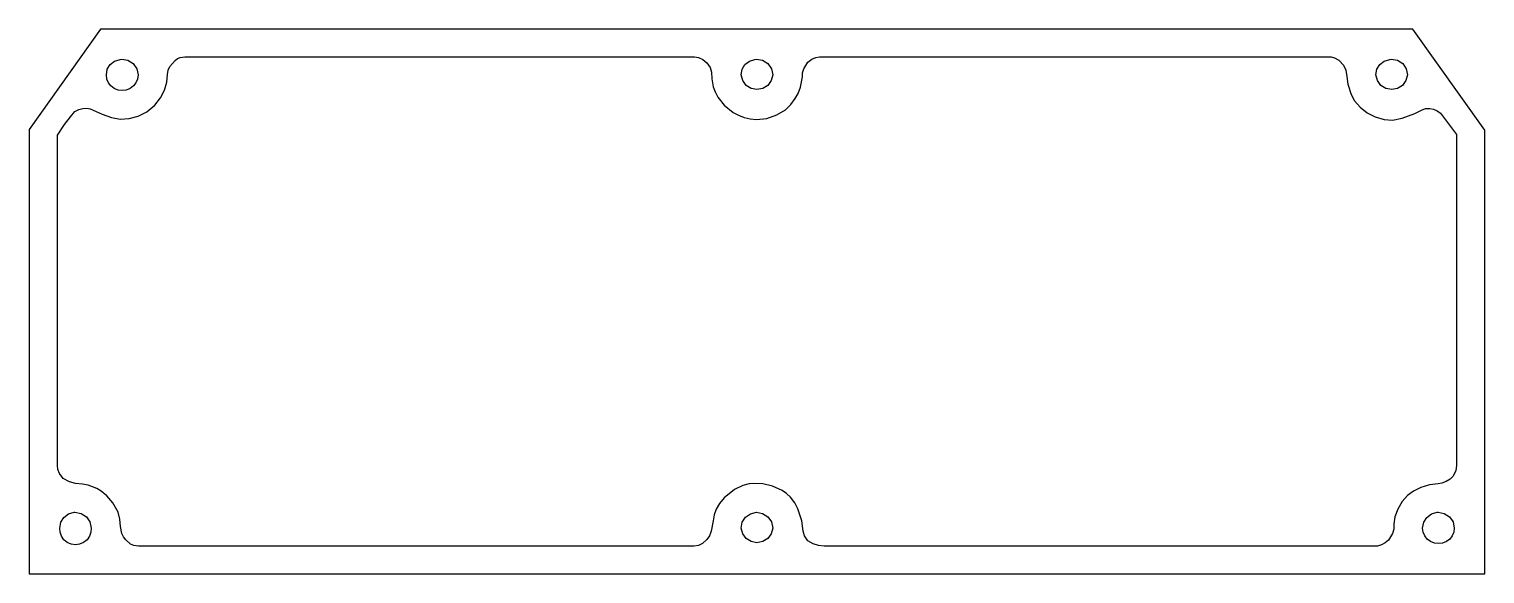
# Model space of a CAD drawing. Extents: x 0 to 160, y 0 to 60.
import ezdxf

# ---------------------------------------------------------------- set-up
doc = ezdxf.new("R2010")
doc.units = 0
doc.layers.add('Ebene_1', color=7, linetype='CONTINUOUS')

msp = doc.modelspace()

# ---------------------------------------------------------------- linework, layer by layer
at = {"layer": 'Ebene_1', "color": 7}
for points in [[(7.877895, 60.114167), (0, 49.019247), (0, -0.003611), (160.417778, -0.003611), (160.417778, 48.949688), (152.487249, 60.114167), (7.877895, 60.114167), (7.877895, 60.114167)], [(17.141875, 57.053501), (17.264693, 57.053501), (73.322313, 57.053501), (73.755772, 56.976212), (74.222356, 56.750304), (74.668784, 56.384705), (75.041763, 55.888361), (75.180469, 55.353939), (75.225724, 54.640047), (75.389557, 53.73297), (75.582173, 53.202709), (75.883931, 52.619011), (76.601436, 51.701834), (77.581684, 50.921179), (78.156046, 50.610388), (78.778938, 50.367744), (79.444652, 50.204572), (80.14747, 50.132218), (81.302614, 50.26405), (82.410754, 50.657933), (83.33471, 51.201976), (83.93728, 51.784282), (84.428776, 52.458136), (84.749917, 53.006017), (84.98494, 53.712549), (85.218095, 54.862342), (85.234492, 55.287323), (85.363634, 55.733356), (85.814614, 56.462234), (86.262789, 56.800828), (86.685984, 56.982282), (87.112975, 57.053501), (143.223231, 57.053501), (143.477979, 57.038684), (143.846192, 56.955895), (144.306465, 56.695815), (144.83741, 56.149171), (145.105004, 55.578958), (145.205735, 54.895839), (145.332848, 54.022051), (145.679589, 52.879821), (146.061867, 52.209746), (146.672255, 51.503734), (147.444265, 50.872764), (148.311402, 50.427809), (149.31659, 50.138097), (150.242431, 50.07966), (151.303736, 50.286588), (152.715301, 50.793002), (153.433828, 51.174629), (153.888618, 51.343928), (154.364571, 51.366845), (154.760735, 51.282982), (155.141219, 51.103904), (155.540115, 50.84514), (157.294656, 48.480078), (157.294656, 11.943364), (157.206851, 11.425119), (156.908658, 10.795566), (156.579522, 10.450098), (156.137412, 10.176765), (155.67299, 9.995466), (155.276934, 9.926124), (154.29703, 9.808352), (153.372586, 9.526102), (152.558135, 9.126504), (151.908214, 8.656604), (151.299105, 7.971848), (150.809774, 7.147025), (150.492435, 6.285824), (150.399307, 5.491594), (150.367359, 4.938608), (150.235082, 4.45454), (149.802763, 3.717799), (149.443039, 3.416922), (149.039501, 3.218012), (148.574582, 3.074333), (87.621793, 3.074333), (86.994368, 3.132047), (86.407673, 3.300647), (85.814614, 3.648232), (85.45263, 4.189252), (85.296987, 4.719208), (85.147889, 5.856762), (84.721263, 7.182246), (84.368945, 7.839344), (83.902163, 8.447928), (83.465712, 8.85478), (82.979949, 9.196071), (81.920266, 9.689763), (80.842674, 9.945202), (79.866719, 9.978024), (79.344407, 9.934082), (78.639879, 9.76506), (77.728524, 9.3069), (76.585724, 8.395548), (76.059276, 7.78132), (75.713898, 7.142961), (75.500422, 6.497999), (75.369682, 5.863986), (75.15976, 4.698719), (74.982251, 4.202431), (74.690819, 3.787141), (74.208205, 3.353309), (73.748621, 3.14407), (73.269639, 3.074107), (12.036122, 3.074107), (11.535053, 3.121972), (11.157097, 3.292208), (10.650034, 3.752626), (10.383978, 4.100323), (10.215491, 4.468764), (10.069216, 5.24496), (10.007191, 6.035832), (9.825399, 6.795941), (9.236506, 7.845807), (8.566193, 8.618362), (7.937713, 9.131838), (7.474312, 9.404408), (6.490885, 9.791334), (5.897209, 9.905126), (5.10568, 9.960894), (4.443416, 10.148712), (3.754684, 10.534792), (3.339381, 11.075643), (3.157435, 11.524235), (3.123048, 11.94342), (3.123048, 48.410573), (3.915132, 49.569385), (4.556956, 50.442996), (5.053045, 51.001706), (5.471686, 51.236447), (5.935015, 51.35592), (6.378448, 51.372176), (6.737406, 51.297316), (8.043553, 50.714942), (9.062953, 50.361374), (10.035944, 50.184345), (11.037798, 50.240679), (12.026386, 50.502573), (12.975977, 50.992279), (13.860846, 51.732071), (14.481403, 52.522703), (14.924404, 53.389565), (15.186531, 54.271106), (15.26448, 55.105761), (15.322813, 55.568335), (15.498428, 55.966906), (16.089115, 56.653485), (16.369038, 56.852282), (16.663001, 56.97186), (17.141839, 57.053459), (17.141839, 57.053459)], [(10.211435, 56.792649), (10.895706, 56.670918), (11.474705, 56.305725), (11.860703, 55.731849), (12.001068, 55.053632), (11.948431, 54.60149), (11.772976, 54.184125), (11.49225, 53.83632), (11.123797, 53.55808), (10.702706, 53.384178), (10.246526, 53.332034), (9.807888, 53.384178), (9.3868, 53.55808), (9.018345, 53.83632), (8.737619, 54.184125), (8.562165, 54.60149), (8.509529, 55.053632), (8.6148, 55.679677), (8.948164, 56.201382), (9.42189, 56.583965), (10.035979, 56.775258), (10.211434, 56.792615), (10.211434, 56.792615)], [(80.147482, 56.792649), (80.831752, 56.670918), (81.410751, 56.305725), (81.796749, 55.731849), (81.937112, 55.053632), (81.76166, 54.427587), (81.393205, 53.905882), (80.849298, 53.55808), (80.200116, 53.436346), (79.550937, 53.55808), (79.007027, 53.905882), (78.638575, 54.427587), (78.46312, 55.053632), (78.568392, 55.679677), (78.88421, 56.201382), (79.375483, 56.583965), (79.972027, 56.775258), (80.147482, 56.792615), (80.147482, 56.792615)], [(150.101071, 56.792649), (150.785342, 56.670918), (151.364343, 56.305725), (151.750341, 55.731849), (151.890705, 55.053632), (151.71525, 54.427587), (151.346797, 53.905882), (150.802888, 53.55808), (150.153709, 53.436346), (149.504527, 53.55808), (148.96062, 53.905882), (148.592165, 54.427587), (148.41671, 55.053632), (148.521984, 55.679677), (148.837802, 56.201382), (149.329072, 56.583965), (149.925617, 56.775258), (150.101071, 56.792615), (150.101071, 56.792615)], [(4.965355, 6.795969), (5.053081, 6.795969), (5.737352, 6.674218), (6.316351, 6.309051), (6.702351, 5.735152), (6.842713, 5.056944), (6.807622, 4.587382), (6.649714, 4.152676), (6.386534, 3.770039), (6.000534, 3.474411), (5.561899, 3.283092), (5.105717, 3.213553), (4.649537, 3.283092), (4.210902, 3.474411), (3.824902, 3.770039), (3.56172, 4.152676), (3.403812, 4.587382), (3.368721, 5.056944), (3.491538, 5.700354), (3.824902, 6.239483), (4.33372, 6.622007), (4.965355, 6.795969), (4.965355, 6.795969)], [(80.147482, 6.795969), (80.831752, 6.674218), (81.410751, 6.309051), (81.796749, 5.735152), (81.937112, 5.056944), (81.76166, 4.430918), (81.393205, 3.909146), (80.849298, 3.561335), (80.200116, 3.439641), (79.550937, 3.561335), (79.007027, 3.909146), (78.638575, 4.430918), (78.46312, 5.056944), (78.585938, 5.717739), (78.954393, 6.274196), (79.480754, 6.63942), (80.147482, 6.795969), (80.147482, 6.795969)], [(155.154153, 6.795969), (155.259425, 6.795969), (155.943698, 6.674218), (156.522697, 6.309051), (156.908695, 5.735152), (157.049058, 5.056944), (156.996449, 4.604767), (156.820997, 4.187389), (156.540268, 3.839578), (156.171815, 3.561335), (155.750726, 3.387486), (155.294544, 3.335191), (154.855909, 3.387486), (154.434819, 3.561335), (154.066364, 3.839578), (153.785638, 4.187389), (153.610183, 4.604767), (153.557577, 5.056944), (153.680394, 5.700354), (154.013758, 6.239483), (154.522574, 6.622007), (155.154209, 6.795969), (155.154209, 6.795969)]]:
    msp.add_lwpolyline(points, dxfattribs=at)

doc.saveas('drawing.dxf')
